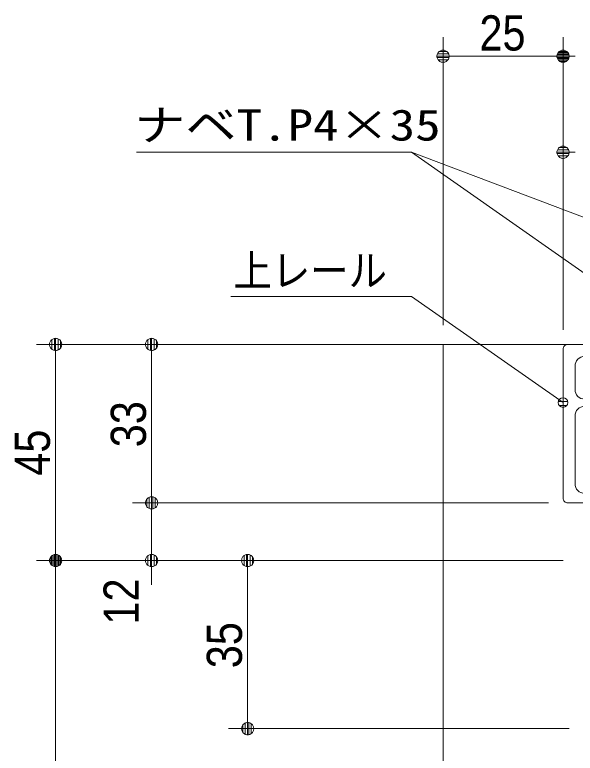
# Model space of a CAD drawing. Units: millimetres, scale not verified, with parts at other scales. Extents: x -6062 to 6062, y -3045 to 3045.
# Drawn here: x 234 to 817, y 665 to 1433 of the extents above; entities that cross this region are included whole.
import ezdxf
from ezdxf.enums import TextEntityAlignment as Align

# ---------------------------------------------------------------- set-up
doc = ezdxf.new("R2010")
doc.units = ezdxf.units.MM
doc.header["$LTSCALE"] = 20
doc.linetypes.add('CHAIN2', pattern=[12, 9, -1, 1, -1])
for name, color, linetype, lineweight in [('0-0_2寸法-1', 7, 'Continuous', 9), ('0-1_0', 7, 'Continuous', 9), ('0-2_2寸法-3', 7, 'Continuous', 9), ('0-3_2寸法-2', 7, 'Continuous', 9), ('0-4_3一般', 7, 'Continuous', 9), ('0-5_1図面枠', 7, 'Continuous', 9)]:
    doc.layers.add(name, color=color, linetype=linetype, lineweight=lineweight)
doc.styles.add('ＭＳ ゴシック', font='')
doc.styles.add('ＭＳ Ｐゴシック', font='')
doc.styles.get('ＭＳ ゴシック').set_extended_font_data('MS Gothic')
doc.styles.get('ＭＳ Ｐゴシック').set_extended_font_data('MS PGothic')

# ---------------------------------------------------------------- blocks, each defined once
blk = doc.blocks.new('_Dot')
at = {"layer": '0-1_0'}
for p, q in [((-10, 0), (-20, 0)), ((9.78, 2), (-9.78, 2)), ((7.99, 6), (-7.99, 6)), ((9.16, -3.98), (-9.16, -3.98)), ((6, -7.98), (-6, -7.98))]:
    blk.add_line(p, q, dxfattribs=at)
for points in [[(10, 0), (9.92, 1.25), (9.69, 2.49), (9.3, 3.68), (8.76, 4.82), (8.09, 5.88), (7.29, 6.85), (6.37, 7.71), (5.36, 8.44), (4.26, 9.05), (3.09, 9.51), (1.87, 9.82), (0.63, 9.98), (-0.63, 9.98), (-1.87, 9.82), (-3.09, 9.51), (-4.26, 9.05), (-5.36, 8.44), (-6.37, 7.71), (-7.29, 6.85), (-8.09, 5.88), (-8.76, 4.82), (-9.3, 3.68), (-9.69, 2.49), (-9.92, 1.25), (-10, 0), (0, 0)], [(-10, 0), (-9.92, -1.25), (-9.69, -2.49), (-9.3, -3.68), (-8.76, -4.82), (-8.09, -5.88), (-7.29, -6.85), (-6.37, -7.71), (-5.36, -8.44), (-4.26, -9.05), (-3.09, -9.51), (-1.87, -9.82), (-0.63, -9.98), (0.63, -9.98), (1.87, -9.82), (3.09, -9.51), (4.26, -9.05), (5.36, -8.44), (6.37, -7.71), (7.29, -6.85), (8.09, -5.88), (8.76, -4.82), (9.3, -3.68), (9.69, -2.49), (9.92, -1.25), (10, 0), (0, 0)]]:
    blk.add_lwpolyline(points, close=True, dxfattribs=at)
blk = doc.blocks.new('グループ-41')
at = {"layer": '0-4_3一般'}
blk.add_line((48343.7, 21804.9), (65643.7, 21804.9), dxfattribs=at)
blk = doc.blocks.new('グループ-71')
at = {"layer": '0-4_3一般', "linetype": 'CHAIN2'}
blk.add_line((54043.7, 21865.9), (54043.7, 13530.1), dxfattribs=at)
at = {"layer": '0-4_3一般'}
for p, q in [((51843.7, 21704.9), (51843.7, 18604.9)), ((53833.7, 21804.9), (51943.7, 21804.9)), ((54253.7, 21804.9), (53833.7, 21804.9)), ((53833.7, 21654.9), (53833.7, 21804.9)), ((54013.7, 21654.9), (54043.7, 21684.9)), ((54043.7, 21684.9), (54073.7, 21654.9)), ((56143.7, 21804.9), (54253.7, 21804.9)), ((56243.7, 18604.9), (56243.7, 21704.9)), ((52293.7, 21554.9), (53543.7, 21554.9)), ((53593.7, 21604.9), (53593.7, 21624.9)), ((53623.7, 21654.9), (53833.7, 21654.9)), ((53833.7, 21654.9), (54013.7, 21654.9)), ((54253.7, 21654.9), (54463.7, 21654.9)), ((54493.7, 21624.9), (54493.7, 21604.9)), ((54543.7, 21554.9), (55793.7, 21554.9)), ((52093.7, 20864.9), (52093.7, 21354.9)), ((55993.7, 21354.9), (55993.7, 20864.9)), ((53168.7, 20694.9), (53168.7, 20755.4)), ((53198.7, 20785.4), (53563.7, 20785.4)), ((53593.7, 20755.4), (53593.7, 20665.4)), ((54493.7, 20665.4), (54493.7, 20755.4)), ((54523.7, 20785.4), (54888.7, 20785.4)), ((54918.7, 20755.4), (54918.7, 20694.9)), ((53138.7, 20664.9), (52293.7, 20664.9)), ((55793.7, 20664.9), (54948.7, 20664.9)), ((52293.7, 20514.9), (53288.7, 20514.9)), ((54798.7, 20514.9), (55793.7, 20514.9)), ((52093.7, 18904.9), (52093.7, 20314.9)), ((55993.7, 20314.9), (55993.7, 18904.9)), ((52668.7, 18804.9), (52668.7, 18974.9)), ((52759.6, 19004.9), (52698.7, 19004.9)), ((52789.3, 18979.1), (52813.7, 18807.8)), ((55298.1, 18979.1), (55273.7, 18807.8)), ((55327.8, 19004.9), (55388.7, 19004.9)), ((55418.7, 18974.9), (55418.7, 18804.9)), ((52293.7, 18704.9), (52568.7, 18704.9)), ((53143.7, 18654.9), (53044, 18679.4)), ((53183.7, 18654.9), (53143.7, 18654.9)), ((53283.3, 18679.4), (53183.7, 18654.9)), ((53318.7, 18534.9), (53318.7, 18662.7)), ((54768.7, 18534.9), (54768.7, 18662.7)), ((54903.7, 18654.9), (54804, 18679.4)), ((54943.7, 18654.9), (54903.7, 18654.9)), ((54943.7, 18654.9), (55043.3, 18679.4)), ((55518.7, 18704.9), (55793.7, 18704.9)), ((51943.7, 18504.9), (53288.7, 18504.9)), ((54798.7, 18504.9), (56143.7, 18504.9))]:
    blk.add_line(p, q, dxfattribs=at)
for points in [[(54073.7, 21654.9), (54253.7, 21654.9), (54253.7, 21804.9)], [(53318.7, 20544.9), (53318.7, 20635.4), (53563.7, 20635.4)], [(54523.7, 20635.4), (54768.7, 20635.4), (54768.7, 20544.9)]]:
    blk.add_lwpolyline(points, dxfattribs=at)
for centre, radius, start, end in [((51943.7, 21704.9), 100, 135, 180), ((51943.7, 21704.9), 100, 90, 135), ((56143.7, 21704.9), 100, 45, 90), ((56143.7, 21704.9), 100, 0, 45), ((52293.7, 21354.9), 200, 90, 135), ((53543.7, 21604.9), 50, 270, 315), ((53543.7, 21604.9), 50, 315, 0), ((53623.7, 21624.9), 30, 135, 180), ((53623.7, 21624.9), 30, 90, 135), ((54463.7, 21624.9), 30, 45, 90), ((54463.7, 21624.9), 30, 0, 45), ((54543.7, 21604.9), 50, 180, 225), ((54543.7, 21604.9), 50, 225, 270), ((55793.7, 21354.9), 200, 45, 90), ((52293.7, 21354.9), 200, 135, 180), ((55793.7, 21354.9), 200, 0, 45), ((52293.7, 20864.9), 200, 180, 225), ((53198.7, 20755.4), 30, 135, 180), ((53198.7, 20755.4), 30, 90, 135), ((53563.7, 20755.4), 30, 45, 90), ((53563.7, 20755.4), 30, 0, 45), ((54523.7, 20755.4), 30, 135, 180), ((54523.7, 20755.4), 30, 90, 135), ((54888.7, 20755.4), 30, 45, 90), ((54888.7, 20755.4), 30, 0, 45), ((55793.7, 20864.9), 200, 315, 0), ((52293.7, 20864.9), 200, 225, 270), ((53138.7, 20694.9), 30, 270, 315), ((53138.7, 20694.9), 30, 315, 0), ((53563.7, 20665.4), 30, 270, 315), ((53563.7, 20665.4), 30, 315, 0), ((54523.7, 20665.4), 30, 180, 225), ((54523.7, 20665.4), 30, 180, 225), ((54523.7, 20665.4), 30, 225, 270), ((54523.7, 20665.4), 30, 225, 270), ((54948.7, 20694.9), 30, 180, 225), ((54948.7, 20694.9), 30, 225, 270), ((55793.7, 20864.9), 200, 270, 315), ((52293.7, 20314.9), 200, 135, 180), ((52293.7, 20314.9), 200, 90, 135), ((53288.7, 20544.9), 30, 270, 315), ((53288.7, 20544.9), 30, 315, 0), ((54798.7, 20544.9), 30, 180, 225), ((54798.7, 20544.9), 30, 225, 270), ((55793.7, 20314.9), 200, 45, 90), ((55793.7, 20314.9), 200, 0, 45), ((52698.7, 18974.9), 30, 135, 180), ((52698.7, 18974.9), 30, 90, 135), ((52759.6, 18974.9), 30, 48.98559, 90), ((52759.6, 18974.9), 30, 7.97118, 48.98559), ((55327.8, 18974.9), 30, 131.01441, 172.02882), ((55327.8, 18974.9), 30, 90, 131.01441), ((55388.7, 18974.9), 30, 45, 90), ((55388.7, 18974.9), 30, 0, 45), ((52293.7, 18904.9), 200, 180, 225), ((52293.7, 18904.9), 200, 225, 270), ((52568.7, 18804.9), 100, 315, 0), ((53163.7, 19164.9), 500, 225.573, 240.86329), ((54923.7, 19164.9), 500, 299.13671, 314.427), ((55518.7, 18804.9), 100, 180, 225), ((55793.7, 18904.9), 200, 270, 315), ((55793.7, 18904.9), 200, 315, 0), ((51943.7, 18604.9), 100, 180, 225), ((52568.7, 18804.9), 100, 270, 315), ((53163.7, 19164.9), 500, 240.86329, 256.15358), ((53163.7, 19164.9), 500, 283.84642, 284.44683), ((53163.7, 19164.9), 500, 284.44683, 285.04724), ((53298.7, 18662.7), 20, 52.52362, 105.04724), ((53298.7, 18662.7), 20, 0, 52.52362), ((54788.7, 18662.7), 20, 127.47638, 180), ((54788.7, 18662.7), 20, 74.95276, 127.47638), ((54923.7, 19164.9), 500, 254.95276, 255.55317), ((54923.7, 19164.9), 500, 255.55317, 256.15358), ((54923.7, 19164.9), 500, 283.84642, 299.13671), ((55518.7, 18804.9), 100, 225, 270), ((56143.7, 18604.9), 100, 315, 0), ((51943.7, 18604.9), 100, 225, 270), ((53288.7, 18534.9), 30, 270, 315), ((53288.7, 18534.9), 30, 315, 0), ((54798.7, 18534.9), 30, 180, 225), ((54798.7, 18534.9), 30, 225, 270), ((56143.7, 18604.9), 100, 270, 315)]:
    blk.add_arc(centre, radius, start, end, dxfattribs=at)
at = {"layer": '0-5_1図面枠'}
for p, q in [((51843.7, 21704.9), (51843.9, 21704.9)), ((51943.7, 21804.9), (51943.9, 21804.9)), ((54043.7, 21684.9), (54043.9, 21684.9)), ((56243.7, 21704.9), (56243.9, 21704.9)), ((53593.7, 21624.9), (53593.9, 21624.9)), ((53623.7, 21654.9), (53623.9, 21654.9)), ((54073.7, 21654.9), (54073.9, 21654.9)), ((54493.7, 21624.9), (54493.9, 21624.9))]:
    blk.add_line(p, q, dxfattribs=at)
blk = doc.blocks.new('グループ-94')
at = {"layer": '0-4_3一般'}
blk.add_blockref('グループ-71', (0, 0), dxfattribs=at)
blk = doc.blocks.new('グループ-97')
at = {"layer": '0-4_3一般'}
blk.add_line((49343.7, 21804.9), (49343.7, -38000), dxfattribs=at)
for name in ['グループ-94', 'グループ-41']:
    blk.add_blockref(name, (0, 0), dxfattribs=at)

msp = doc.modelspace()

# ---------------------------------------------------------------- linework, layer by layer
at = {"layer": '0-0_2寸法-1'}
for p, q in [((679.68, 1110.25), (679.68, 1410.25)), ((804.68, 1105.25), (804.68, 1410.25)), ((804.68, 1310.25), (804.68, 1410.25)), ((791.97, 1390.25), (692.4, 1390.25)), ((804.68, 1105.25), (804.68, 1310.25)), ((356.18, 1090.25), (256.18, 1090.25)), ((656.68, 1090.25), (356.18, 1090.25)), ((276.18, 877.96), (276.18, 1077.53)), ((376.18, 1077.53), (376.18, 937.96)), ((789.68, 925.25), (356.18, 925.25)), ((356.18, 865.25), (256.18, 865.25)), ((356.18, 865.25), (256.18, 865.25)), ((804.68, 865.25), (456.18, 865.25)), ((276.18, 852.53), (276.18, -1822.29)), ((476.18, 702.96), (476.18, 852.53)), ((811.18, 690.25), (456.18, 690.25))]:
    msp.add_line(p, q, dxfattribs=at)
at = {"layer": '0-2_2寸法-3'}
for p, q in [((646.86, 1290.25), (1125.55, 1109.11)), ((809.58, 1030.73), (799.79, 1030.73)), ((804.84, 1034.73), (804.52, 1034.73)), ((804.84, 1034.73), (804.52, 1034.73)), ((808.68, 1026.73), (800.69, 1026.73))]:
    msp.add_line(p, q, dxfattribs=at)
for points in [[(905.55, 1109.11), (646.86, 1290.25), (360.56, 1290.25)], [(804.68, 1029.74), (646.86, 1140.25), (458.57, 1140.25)]]:
    msp.add_lwpolyline(points, dxfattribs=at)
msp.add_circle((804.68, 1029.74), 5.01, dxfattribs=at)
msp.add_circle((804.68, 1029.74), 5.01, dxfattribs=at)
at = {"layer": '0-3_2寸法-2'}
for p, q in [((376.18, 937.96), (376.18, 950.67)), ((789.68, 925.25), (356.18, 925.25)), ((376.18, 865.25), (376.18, 925.25)), ((456.18, 865.25), (356.18, 865.25)), ((376.18, 852.53), (376.18, 839.82))]:
    msp.add_line(p, q, dxfattribs=at)

# ---------------------------------------------------------------- block references
at = {"layer": '0-0_2寸法-1', "xscale": 0.6356201, "yscale": 0.6356201}
for p, rotation in [((679.68, 1390.25), 180), ((804.68, 1390.25), 180), ((804.68, 1290.25), 180), ((276.18, 1090.25), 90), ((376.18, 1090.25), 90), ((376.18, 925.25), 270), ((276.18, 865.25), 270), ((276.18, 865.25), 90), ((476.18, 865.25), 90), ((476.18, 690.25), 270)]:
    msp.add_blockref('_Dot', p, dxfattribs=dict(at, rotation=rotation))
msp.add_blockref('_Dot', (804.68, 1390.25), dxfattribs=at)
at = {"layer": '0-3_2寸法-2', "xscale": 0.6356201, "yscale": 0.6356201}
for p, rotation in [((376.18, 925.25), 270), ((376.18, 865.25), 90)]:
    msp.add_blockref('_Dot', p, dxfattribs=dict(at, rotation=rotation))
at = {"layer": '0-4_3一般', "xscale": 0.05, "yscale": 0.05}
msp.add_blockref('グループ-97', (-1787.5, 0), dxfattribs=at)

# ---------------------------------------------------------------- texts
at = {"layer": '0-0_2寸法-1', "style": 'ＭＳ Ｐゴシック', "width": 0.9}
msp.add_text('25', height=36.66, dxfattribs=at).set_placement((717.59, 1385.19), align=Align.BOTTOM_LEFT)
for s, p in [('33', (381.24, 983.15)), ('45', (281.24, 953.54)), ('35', (481.24, 753.15))]:
    msp.add_text(s, height=36.66, rotation=90, dxfattribs=at).set_placement(p, align=Align.BOTTOM_LEFT)
at = {"layer": '0-2_2寸法-3', "style": 'ＭＳ ゴシック'}
for s, width, p in [('ナベT.P4×35', 1.2, (358.06, 1292.64)), ('上レール', 0.9, (461.46, 1141.08))]:
    msp.add_text(s, height=32.55, dxfattribs=dict(at, width=width)).set_placement(p, align=Align.BOTTOM_LEFT)
at = {"layer": '0-3_2寸法-2', "style": 'ＭＳ Ｐゴシック', "width": 0.9}
msp.add_text('12', height=36.66, rotation=90, dxfattribs=at).set_placement((373.7, 798.64), align=Align.BOTTOM_LEFT)

doc.saveas('drawing.dxf')
